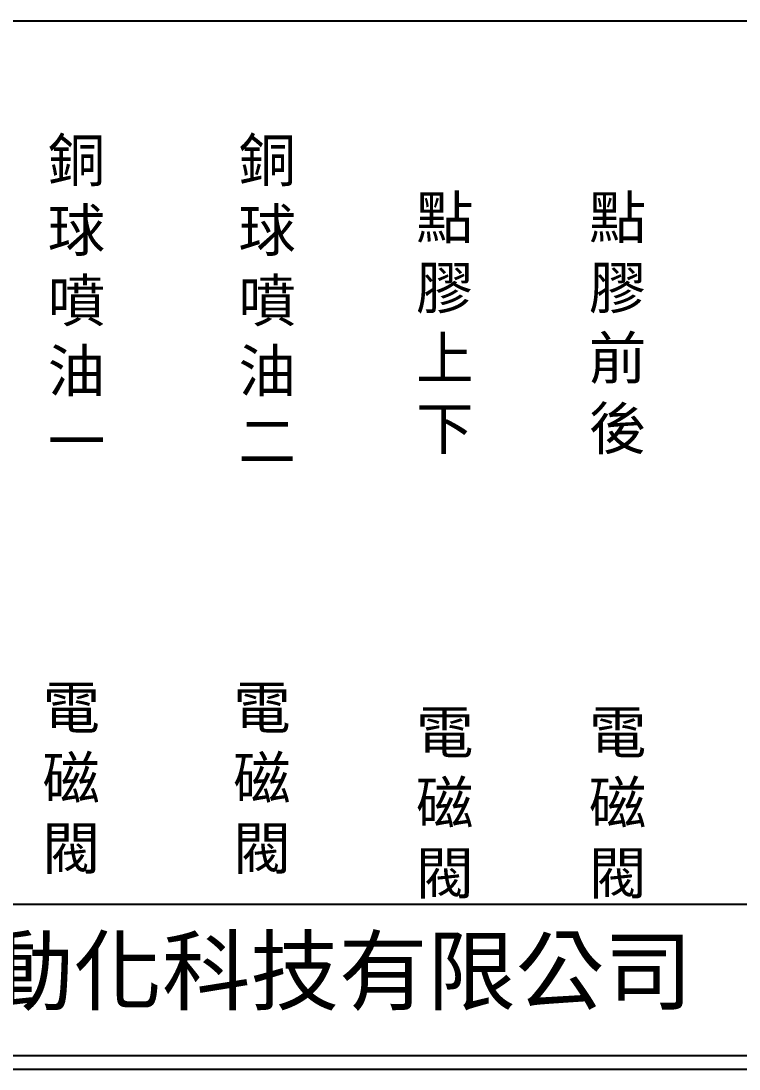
# Model space of a CAD drawing. Extents: x 926 to 1213, y 3 to 207.
# Drawn here: x 992.2 to 1058.7, y 3 to 100 of the extents above; entities that cross this region are included whole.
import ezdxf

# ---------------------------------------------------------------- set-up
doc = ezdxf.new("R2010")
doc.units = 0
doc.layers.add('圖框層', color=7, linetype='CONTINUOUS')
doc.layers.add('標尺寸層', color=3, linetype='CONTINUOUS')
doc.styles.add('CNS', font='romanc.shx', dxfattribs={"bigfont": 'chineset.shx'})
doc.styles.add('STSL', font='kaiu.ttf')

msp = doc.modelspace()

# ---------------------------------------------------------------- linework, layer by layer
at = {"layer": '圖框層', "color": 7}
for p, q in [((926.992, 18.25), (1211.493, 18.25)), ((926.992, 4.25), (1211.493, 4.25)), ((925.742, 3), (1212.742, 3))]:
    msp.add_line(p, q, dxfattribs=at)
at = {"layer": '標尺寸層', "color": 7}
msp.add_line((930.49, 99.958), (1208.361, 99.958), dxfattribs=at)

# ---------------------------------------------------------------- texts
at = {"layer": '圖框層', "color": 4, "style": 'STSL'}
msp.add_text('泓陞自動化科技有限公司', height=6, dxfattribs=at).set_placement((964.346, 9.076))
at = {"layer": '標尺寸層', "color": 7, "char_height": 3.9, "width": 2.84806, "attachment_point": 5, "style": 'CNS'}
for s, insert in [('{\\fDFKai-SB|b0|i0|c136|p65;銅球噴油一}', (997.341, 74.094)), ('{\\fDFKai-SB|b0|i0|c136|p65;銅球噴油二}', (1014.995, 74.094)), ('{\\fDFKai-SB|b0|i0|c136|p65;點膠上下}', (1031.43, 71.804)), ('{\\fDFKai-SB|b0|i0|c136|p65;點膠前後}', (1047.429, 71.804)), ('{\\fDFKai-SB|b0|i0|c136|p65;電磁閥}', (996.858, 29.715)), ('{\\fDFKai-SB|b0|i0|c136|p65;電磁閥}', (1014.512, 29.715)), ('{\\fDFKai-SB|b0|i0|c136|p65;電磁閥}', (1031.43, 27.425)), ('{\\fDFKai-SB|b0|i0|c136|p65;電磁閥}', (1047.429, 27.425))]:
    msp.add_mtext(s, dxfattribs=dict(at, insert=insert))

doc.saveas('drawing.dxf')
